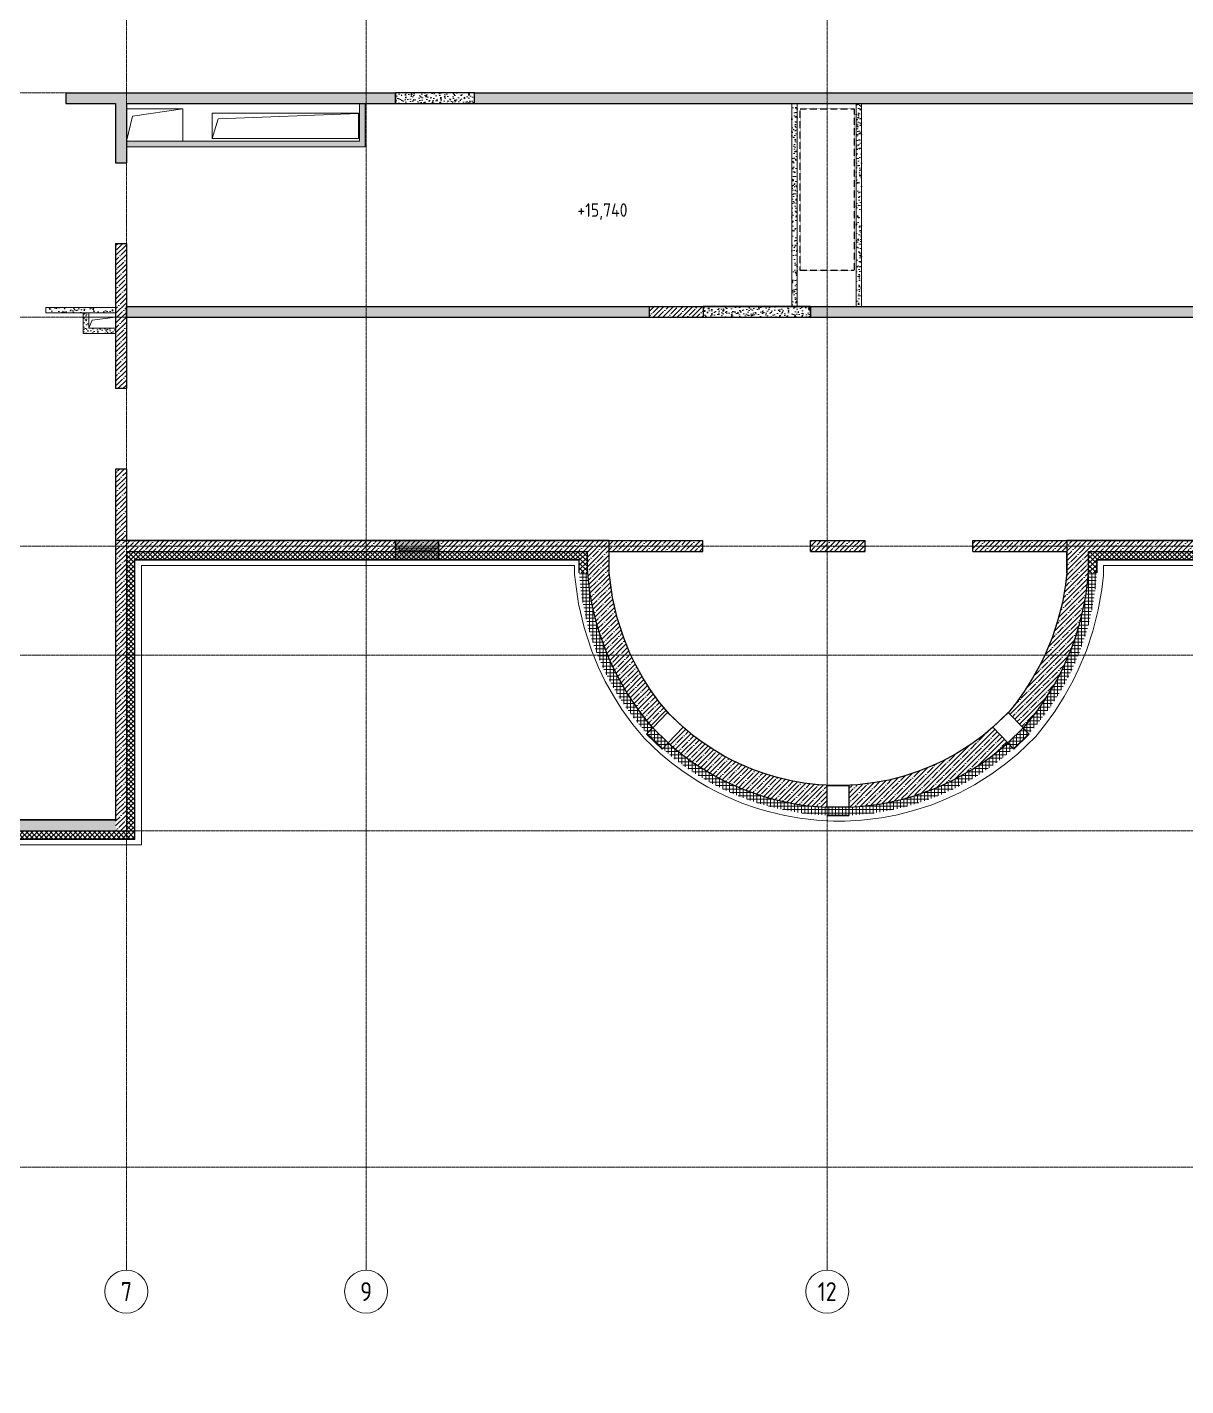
# Model space of a CAD drawing. Header units: millimetres. Extents: x -222892 to 671268, y 0 to 135099.
# Drawn here: x 483769 to 505303, y 51143 to 76385 of the extents above; entities that cross this region are included whole.
import ezdxf
from ezdxf import colors
from ezdxf.entities.mleader import LeaderData, LeaderLine
from ezdxf.enums import TextEntityAlignment as Align
from ezdxf.math import Vec2, Vec3

# ---------------------------------------------------------------- set-up
doc = ezdxf.new("R2010")
doc.units = ezdxf.units.MM
doc.linetypes.add('HIDDEN', pattern=[6, 4, -2])
doc.linetypes.add('осевая', pattern=[2, 1.25, -0.25, 0.25, -0.25])
for name, color, linetype in [('_TEXT', 7, 'Continuous'), ('АР_Сущ Несущая стена', 216, 'Continuous'), ('М_выходы на кровлю', 1, 'Continuous')]:
    doc.layers.add(name, color=color, linetype=linetype)
doc.layers.add('АР_Закладка сущ.проема', color=7, linetype='Continuous', true_color=0xc70000)
for name, color, linetype, lineweight in [('АР_Навесной фасад', 190, 'Continuous', 5), ('АР_Окна БЛОК', 250, 'Continuous', 5), ('АР_Перегородки газоблок', 165, 'Continuous', 5), ('АР_Перегородки газоблок_Штрих', 165, 'Continuous', 5), ('АР_Утеплитель', 154, 'Continuous', 5), ('АР_Штриховка монолит', 250, 'Continuous', 5), ('КР_Оси', 7, 'Continuous', 5), ('М_проемы ОВ', 30, 'Continuous', 5), ('М_проемы ОВ 4-5эт', 172, 'Continuous', 5)]:
    doc.layers.add(name, color=color, linetype=linetype, lineweight=lineweight)
doc.styles.add('ISOCPEUR', font='isocpeur.ttf', dxfattribs={"width": 0.85})
pattern_1 = [(49.99999999999999, (0, 0), (182.184668996004, -15.93908553890309), [19.05, -209.55]), (355, (0, 0), (-35.24342142496934, 191.0568452390351), [15.24, -167.64058417]), (100.4514447, (15.182007, -1.3282535), (146.9412470903533, 175.1177519121951), [16.1900088, -178.0902446]), (46.18420000000001, (0, 50.8), (271.0790408921299, -42.04232793272715), [28.575, -314.325]), (96.63555760999996, (22.5899, 47.2965), (237.404134051503, 247.4261245977215), [24.28502314, -267.13560816]), (351.1841511700001, (0, 50.8), (237.404134064977, 247.4261245855326), [22.85996707, -251.45973192]), (21, (25.4, 38.1), (151.6143912691325, -102.2651981870876), [19.05, -209.55]), (326.0000000000001, (25.4, 38.1), (61.80202834764707, 184.1879661223193), [15.24, -167.64]), (71.45144499999999, (38.0345326, 29.5779001), (213.4164192787161, 81.92276888590524), [16.1900088, -178.0899376]), (37.50000000000001, (0, 0), (3.088603250591817, 84.55503887315311), [0, -165.608, 0, -170.18, 0, -168.275]), (7.499999999999999, (0, 0), (66.81966251030575, 100.1805748181195), [0, -97.02799999999999, 0, -161.798, 0, -64.135]), (327.5, (-56.642, 0), (135.5905951668714, -5.728743992673444), [0, -63.5, 0, -198.12, 0, -262.89]), (317.5, (-82.042, 0), (148.129181386018, 25.42649103333303), [0, -82.55, 0, -131.572, 0, -186.69])]
pattern_2 = [(45, (0, 0), (-44.90128060534577, 44.90128060534577), []), (135, (0, 0), (-44.90128060534577, -44.90128060534576), [])]
pattern_3 = [(45, (0, 0), (-89.80256121069154, 89.80256121069154), []), (45, (89.80260000000001, 0), (-89.80256121069154, 89.80256121069154), [158.75, -31.75, 0, -31.75])]
pattern_4 = [(90, (0, 0), (-63.50000000000001, 0), []), (180, (0, 0), (-7.105427357601002e-15, -63.5), [])]

# ---------------------------------------------------------------- blocks, each defined once
blk = doc.blocks.new('_DotSmall')
at = {"color": 0, "linetype": 'ByBlock', "const_width": 0.5}
blk.add_lwpolyline([(-0.0625, 0, 1), (0.0625, 0, 1)], format="xyb", close=True, dxfattribs=at)
blk = doc.blocks.new('*U4507')
at = {"true_color": 0xffffff}
h = blk.add_hatch(color=7, dxfattribs=at)
h.dxf.hatch_style = 1
h.paths.add_polyline_path([(-800.0000000000007, -139.999999999928), (1.196623421334644e-13, -139.9999999999275), (-1.889459733345445e-13, 220), (-800.0000000000014, 219.9999999999993)])
at = {"lineweight": 30}
for p, q in [((-800.0000000000007, -139.999999999928), (-800.0000000000014, 219.9999999999993)), ((1.196623421334644e-13, -139.9999999999275), (-1.889459733345445e-13, 220))]:
    blk.add_line(p, q, dxfattribs=at)
for p, q in [((-1.889459733345445e-13, 220), (-800.0000000000014, 219.9999999999993)), ((-800.0000000000011, 69.99999999999932), (-6.39948609833192e-14, 70)), ((-800.0000000000009, -6.252776074688882e-13), (0, 0)), ((-730.0000000000009, -5.684341886080801e-13), (-730.0000000000157, 69.99999999999943)), ((-730.0000000000009, 34.99999999999943), (-70.00000000000004, 34.99999999981077)), ((-70.00000000001455, -5.684341886080801e-14), (-70.00000000000003, 69.99999999999994)), ((-800.0000000000007, -139.999999999928), (1.196623421334644e-13, -139.9999999999275)), ((-800.0000000000007, -139.999999999928), (-800.0000000000007, -139.999999999928)), ((-800.0000000000007, -139.999999999928), (-800.0000000000007, -139.999999999928)), ((1.196623421334644e-13, -139.9999999999275), (1.196623421334644e-13, -139.9999999999275)), ((1.196623421334644e-13, -139.9999999999275), (1.196623421334644e-13, -139.9999999999275))]:
    blk.add_line(p, q)
blk = doc.blocks.new('*U5849')
at = {"color": 0, "linetype": 'ByBlock', "lineweight": -2, "ltscale": 10}
blk.add_line((0, 0), (-79501.4456234274, 0), dxfattribs=at)
blk = doc.blocks.new('*U5850')
at = {"color": 0, "linetype": 'ByBlock', "lineweight": -2, "ltscale": 10}
blk.add_line((0, 0), (-79501.4456234274, 7.275957614183426e-12), dxfattribs=at)
blk = doc.blocks.new('*U5851')
at = {"color": 0, "linetype": 'ByBlock', "lineweight": -2, "ltscale": 10}
blk.add_line((0, 0), (-79501.4456234275, 2.91038304567337e-11), dxfattribs=at)
blk = doc.blocks.new('*U5852')
at = {"color": 0, "linetype": 'ByBlock', "lineweight": -2, "ltscale": 10}
blk.add_line((0, 0), (-79501.4456234274, 1.455191522836685e-11), dxfattribs=at)
blk = doc.blocks.new('*U5853')
at = {"color": 0, "linetype": 'ByBlock', "lineweight": -2, "ltscale": 10}
blk.add_line((0, 0), (-79501.4456234275, 1.455191522836685e-11), dxfattribs=at)
blk = doc.blocks.new('*U5854')
at = {"color": 0, "linetype": 'ByBlock', "lineweight": -2, "ltscale": 10}
blk.add_line((0, 0), (-79501.4456234274, 3.63797880709171e-11), dxfattribs=at)
blk = doc.blocks.new('*U5859')
at = {"color": 0, "linetype": 'ByBlock', "lineweight": -2, "ltscale": 10}
blk.add_line((0, 0), (0, -36498.7015037534), dxfattribs=at)
at = {"color": 0, "linetype": 'Continuous', "lineweight": -2}
blk.add_line((0, -36498.7015037534), (0, -36598.7015037534), dxfattribs=at)
blk.add_circle((0, -36998.7015037534), 400, dxfattribs=at)
at = {"color": 0, "linetype": 'Continuous', "lineweight": -2, "style": 'ISOCPEUR', "width": 0.85}
blk.add_text('7', height=350, dxfattribs=at).set_placement((0, -36998.7015037534), align=Align.MIDDLE_CENTER)
blk = doc.blocks.new('*U5860')
at = {"color": 0, "linetype": 'ByBlock', "lineweight": -2, "ltscale": 10}
blk.add_line((0, 0), (0, -36498.7015037534), dxfattribs=at)
at = {"color": 0, "linetype": 'Continuous', "lineweight": -2}
blk.add_line((0, -36498.7015037534), (0, -36598.7015037534), dxfattribs=at)
blk.add_circle((0, -36998.7015037534), 400, dxfattribs=at)
at = {"color": 0, "linetype": 'Continuous', "lineweight": -2, "style": 'ISOCPEUR', "width": 0.85}
blk.add_text('9', height=350, dxfattribs=at).set_placement((0, -36998.7015037534), align=Align.MIDDLE_CENTER)
blk = doc.blocks.new('*U5861')
at = {"color": 0, "linetype": 'ByBlock', "lineweight": -2, "ltscale": 10}
blk.add_line((0, 0), (0, -36498.7015037534), dxfattribs=at)
at = {"color": 0, "linetype": 'Continuous', "lineweight": -2}
blk.add_line((0, -36498.7015037534), (0, -36598.7015037534), dxfattribs=at)
blk.add_circle((0, -36998.7015037534), 400, dxfattribs=at)
at = {"color": 0, "linetype": 'Continuous', "lineweight": -2, "style": 'ISOCPEUR', "width": 0.85}
blk.add_text('12', height=350, dxfattribs=at).set_placement((0, -36998.7015037534), align=Align.MIDDLE_CENTER)
blk = doc.blocks.new('A$C4c190d01')
at = {"layer": 'КР_Оси', "linetype": 'осевая'}
for name, p in [('*U5859', (21120, 34687.42983237159)), ('*U5860', (25575, 34687.42983237158)), ('*U5861', (34145, 34687.42983237158)), ('*U5853', (69712.84336361781, 19959.99999999997)), ('*U5852', (69712.84336361781, 15789.99999999997)), ('*U5851', (69712.84336361781, 11539.99999999996)), ('*U5850', (69712.84336361778, 9509.99999999997)), ('*U5849', (69712.84336361778, 6249.999999999978)), ('*U5854', (69712.84336361778, -2.91038304567337e-11))]:
    blk.add_blockref(name, p, dxfattribs=at)

msp = doc.modelspace()

# ---------------------------------------------------------------- hatches: boundary and pattern name
at = {"layer": 'АР_Перегородки газоблок_Штрих', "ltscale": 100}
h = msp.add_hatch(dxfattribs=at)
h.set_pattern_fill('AR-CONC', color=256)
h.set_pattern_definition(pattern_1)
h.paths.add_polyline_path([(490612.4077246336, 75165.68245751796), (490612.4077227263, 74965.68269551934), (492082.1726475038, 74965.68222118558), (492082.1726494112, 75165.68197841583)])
h = msp.add_hatch(dxfattribs=at)
h.set_pattern_fill('AR-CONC', color=256)
h.set_pattern_definition(pattern_1)
h.paths.add_polyline_path([(490047.7706082917, 74966.01278287901), (489947.7706082917, 74965.3521338259), (489947.7706082917, 74264.473362265), (485612.8254378888, 74264.47339342891), (485612.7731326711, 74164.47336773529), (490047.7706082917, 74164.47337784695)])
h = msp.add_hatch(dxfattribs=at)
h.set_pattern_fill('AR-CONC', color=256)
h.set_pattern_definition(pattern_1)
h.paths.add_polyline_path([(497981.2503499272, 71195.74567801699), (498081.1199452768, 71195.74526900504), (498081.3102282833, 74965.6824553603), (497981.2204107495, 74965.68246134461)])
h = msp.add_hatch(dxfattribs=at)
h.set_pattern_fill('AR-CONC', color=256)
h.set_pattern_definition(pattern_1)
h.paths.add_polyline_path([(499175.2831008627, 71195.74567801699), (499275.1526962123, 71195.74526900504), (499275.3429792189, 74965.6824553603), (499175.253161685, 74965.68246134461)])
h = msp.add_hatch(dxfattribs=at)
h.set_pattern_fill('AR-CONC', color=256)
h.set_pattern_definition(pattern_1)
h.paths.add_polyline_path([(485612.7706092693, 71195.71623380386), (485612.770607362, 70995.71647180524), (495329.7865424827, 70995.68222118275), (495329.7865443901, 71195.681978413)])
h = msp.add_hatch(dxfattribs=at)
h.set_pattern_fill('AR-CONC', color=256)
h.set_pattern_definition(pattern_1)
h.paths.add_polyline_path([(496329.7839960176, 71195.68233934994), (496329.7839941102, 70995.68257735131), (498329.804424632, 70995.68222118374), (498329.8044265394, 71195.681978414)])
h = msp.add_hatch(dxfattribs=at)
h.set_pattern_fill('AR-CONC', color=256)
h.set_pattern_definition(pattern_1)
h.paths.add_polyline_path([(482946.1704300844, 71076.02696175226), (482946.1704300844, 71176.02696175224), (481657.7706082918, 71176.02696175226), (481657.7706082918, 71076.02696175226)])
h.paths.add_polyline_path([(484116.1704300844, 71176.02696175226), (484116.1704300844, 71076.02696175226), (485412.7706082917, 71076.02696175226), (485412.7706082917, 71176.02696175226)])
h = msp.add_hatch(dxfattribs=at)
h.set_pattern_fill('AR-CONC', color=256)
h.set_pattern_definition(pattern_1)
h.paths.add_polyline_path([(485412.8046065797, 70795.36618634385), (484912.7447282243, 70795.3661914), (484912.7751467579, 71095.67370551507), (484812.8014322898, 71095.72110553473), (484812.9167287431, 70691.7966710383), (484812.8131019788, 70695.3507903826), (485412.7706082917, 70695.30015433863)])
at = {"layer": 'АР_Утеплитель', "ltscale": 100}
h = msp.add_hatch(dxfattribs=at)
h.set_pattern_fill('ANSI37', color=256, scale=20)
h.set_pattern_definition(pattern_2)
edge = h.paths.add_edge_path(flags=17)
edge.add_line((511877.7706082917, 63505.80707446408), (512027.7706082918, 63505.80707446408))
edge.add_line((512027.7706082917, 63505.80707446408), (512027.7706082917, 66645.6824583524))
edge.add_line((512027.7706082917, 66645.6824583524), (503492.4680958357, 66645.6824583525))
edge.add_arc((498680.2960039134, 66559.17140651023), 4812.949657368841, -3.734574342377414, 1.0299266463778167, ccw=False)
edge.add_line((503483.0253408406, 66245.68245840044), (503633.4972231984, 66245.68245835783))
edge.add_arc((498843.4707894842, 66542.72627974396), 4799.227882430962, 356.4514619847785, 359.4383564083092)
edge.add_line((503642.4680958359, 66495.68245835246), (511877.7706082916, 66495.68245835246))
edge.add_line((511877.7706082917, 66495.68245835246), (511877.7706082917, 63505.80707446408))
h.paths.add_polyline_path([(515707.7706082919, 61305.68245835236), (515707.7706082919, 61455.68245835247), (512027.7706082917, 61455.68245835246), (512027.7706082917, 63505.80707446407), (511877.7706082917, 63505.80707446408), (511877.7706082917, 61305.68245835234)], flags=17)
h.paths.add_polyline_path([(515707.7706082919, 61455.68245835245), (515707.770608292, 61305.68245835238), (519757.7706082917, 61305.68245835243), (519757.7706082917, 54955.68245835246), (533157.7549225364, 54955.68245835246), (533157.7862940468, 64965.6824583524), (526807.7706082917, 64965.68245835246), (526807.7706082917, 82835.68245835243), (516307.7706082917, 82835.6824583584), (516307.7706082917, 86800.68245835246), (481207.7706082919, 86800.68245835246), (481207.7706082919, 82835.68245835246), (476382.5878309479, 82835.68245835246), (476382.5878309481, 82685.68245835246), (481357.7706082919, 82685.68245835246), (481357.7706082919, 86650.68245835246), (516157.7706082917, 86650.68245835246), (516157.7706082917, 82685.68245835246), (526657.7706082917, 82685.6824583524), (526657.7706082917, 64815.68245835246), (533007.786294047, 64815.6824583524), (533007.7549225364, 55105.68245835246), (519907.7706082917, 55105.6824583524), (519907.7706082917, 61455.68245835246)])
h = msp.add_hatch(dxfattribs=at)
h.set_pattern_fill('ANSI37', color=256, scale=20)
h.set_pattern_definition(pattern_2)
h.paths.add_polyline_path([(485762.7709569404, 63505.6824583524), (485612.7705311168, 63505.6824583524), (485612.7706082917, 61455.67102968278), (481807.77053039, 61455.6878952023), (481807.7706861934, 61305.67702150255), (485762.7710795144, 61305.66015596681)])
h.paths.add_polyline_path([(485612.7706082917, 63505.6824583524), (485762.7708797656, 63505.6824583524), (485762.7706082917, 66495.68245835246), (494030.1580995098, 66495.68245835246), (494030.142605329, 66246.23891457135), (494180.1580995098, 66245.68245835246), (494180.1580995098, 66645.68245835246), (485612.7706082917, 66645.6824583524)])
h = msp.add_hatch(dxfattribs=at)
h.set_pattern_fill('ANSI37', color=256, scale=20, angle=45)
h.set_pattern_definition(pattern_4)
edge = h.paths.add_edge_path()
edge.add_line((494179.9101927113, 66254.58575646888), (494029.9101927113, 66259.07839427091))
edge.add_arc((498839.3441943207, 66516.47172370701), 4816.316719431372, 183.0634572609719, 222.4987796590575)
edge.add_line((495288.3137272079, 63262.69094382787), (495392.5124827767, 63370.59191387872))
edge.add_arc((499176.2136982612, 66658.40654710583), 5012.596128806005, 184.6208246082773, 220.9887280218652, ccw=False)
h = msp.add_hatch(dxfattribs=at)
h.set_pattern_fill('ANSI37', color=256, scale=20, angle=45)
h.set_pattern_definition(pattern_4)
edge = h.paths.add_edge_path()
edge.add_line((503495.6310238721, 66254.58575646888), (503645.6310238721, 66259.07839427091))
edge.add_arc((498836.1970222628, 66516.47172370701), 4816.316719431372, 317.5012203409425, 356.93654273902814, ccw=False)
edge.add_line((502387.2274893756, 63262.69094382787), (502283.0287338066, 63370.59191387872))
edge.add_arc((498499.3275183222, 66658.40654710583), 5012.596128806005, 319.0112719781348, 355.3791753917227)
h = msp.add_hatch(dxfattribs=at)
h.set_pattern_fill('ANSI37', color=256, scale=20, angle=45)
h.set_pattern_definition(pattern_4)
h.paths.add_polyline_path([(495680.5177075405, 63088.34009089887), (495576.297567842, 62980.41692210005), (495288.5616597602, 63258.28025864354), (495392.7389780455, 63366.1590812762)])
h = msp.add_hatch(dxfattribs=at)
h.set_pattern_fill('ANSI37', color=256, scale=20, angle=45)
h.set_pattern_definition(pattern_4)
h.paths.add_polyline_path([(501995.0235090292, 63088.34009089887), (502099.2436487277, 62980.41692210005), (502386.9795568095, 63258.28025864354), (502282.8022385243, 63366.1590812762)])
h = msp.add_hatch(dxfattribs=at)
h.set_pattern_fill('ANSI37', color=256, scale=20, angle=45)
h.set_pattern_definition(pattern_4)
edge = h.paths.add_edge_path()
edge.add_line((495680.4963097107, 63088.31790538073), (495575.9991956844, 62980.6935507846))
edge.add_arc((498838.2798338991, 66646.48352747095), 4907.1876992473, 228.3332935715565, 267.6146480015943)
edge.add_line((498634.0415985435, 61743.54789064448), (498637.7706082849, 61893.50153176855))
edge.add_arc((498838.6351844993, 66647.82235965335), 4758.562084541614, 228.4192419218557, 267.58075807814475, ccw=False)
h = msp.add_hatch(dxfattribs=at)
h.set_pattern_fill('ANSI37', color=256, scale=20, angle=45)
h.set_pattern_definition(pattern_4)
edge = h.paths.add_edge_path()
edge.add_line((501995.0449068727, 63088.31790538073), (502099.542020899, 62980.6935507846))
edge.add_arc((498837.2613826844, 66646.48352747095), 4907.1876992473, 272.3853519984057, 311.6667064284435, ccw=False)
edge.add_line((499041.4996180401, 61743.54789064448), (499037.7706082987, 61893.50153176855))
edge.add_arc((498836.9060320842, 66647.82235965335), 4758.562084541614, 272.4192419218552, 311.5807580781443)
h = msp.add_hatch(dxfattribs=at)
h.set_pattern_fill('ANSI37', color=256, scale=20, angle=45)
h.set_pattern_definition(pattern_4)
h.paths.add_polyline_path([(498637.7706273302, 61893.53235487624), (498637.7705892396, 61743.50153176866), (499037.770572483, 61743.50153176866), (499037.7706082849, 61893.47070866085)])
h = msp.add_hatch(dxfattribs=at)
h.set_pattern_fill('ANSI37', color=256, scale=20, angle=45)
h.set_pattern_definition(pattern_4)
h.paths.add_polyline_path([(498637.7706273302, 61893.53235487624), (498637.7705892396, 61743.50153176866), (499037.770572483, 61743.50153176866), (499037.7706082849, 61893.47070866085)])
at = {"layer": 'АР_Штриховка монолит', "ltscale": 100}
h = msp.add_hatch(dxfattribs=at)
h.set_pattern_fill('ANSI35', color=256, scale=20)
h.set_pattern_definition(pattern_3)
h.paths.add_polyline_path([(482487.7706082918, 74965.68245835246), (482487.7706082917, 75165.68245835243), (481657.7706082919, 75165.68245835243), (481657.7706082917, 86350.68245833593), (515857.7706082917, 86350.6824583607), (515857.7706082917, 86650.68245834422), (481357.7706082919, 86650.68245835246), (481357.7706082919, 82685.68245835234), (481357.7706082919, 82485.68245835243), (481357.7706082919, 75165.68245835246), (481457.7706082919, 75165.68245835243), (481457.7706082921, 74075.6824583524), (481657.7706082917, 74075.6824583524), (481657.7706082917, 74965.68245835246)])
h.paths.add_polyline_path([(484487.7706082917, 75165.6824583524), (484487.7706082917, 74965.68245835246), (485412.7706082917, 74965.68245835246), (485412.7706082917, 73865.6824583524), (485612.7706082917, 73865.6824583524), (485612.7706082917, 74965.68245835246), (490612.4077236798, 74965.68245835246), (490612.4077236801, 75165.68245835243)])
h = msp.add_hatch(dxfattribs=at)
h.set_pattern_fill('ANSI35', color=256, scale=20)
h.set_pattern_definition(pattern_3)
h.paths.add_polyline_path([(510388.3685671721, 75165.68245835214), (492082.1726494112, 75167.0127610442), (492082.1726494112, 74965.68245834802), (510388.3685671721, 74965.68245835214)])
h = msp.add_hatch(dxfattribs=at)
h.set_pattern_fill('ANSI35', color=256, scale=20)
h.set_pattern_definition(pattern_3)
h.paths.add_polyline_path([(481807.7706082917, 61455.68245835244), (481807.7706082917, 61655.68245835262), (481657.7706082917, 61655.68245835263), (481657.7706082917, 72275.68245835237), (481457.770608292, 72275.68245835243), (481457.7706082921, 61655.6824583524), (477517.7706082917, 61655.68245835243), (477517.7706082917, 61455.68245835246)])
h.paths.add_polyline_path([(481807.7706082917, 61655.68245835252), (481807.7706082917, 61455.68245835254), (485412.7706082917, 61455.68245835243), (485412.7706082917, 61655.6824583524)])
h = msp.add_hatch(dxfattribs=at)
h.set_pattern_fill('ANSI35', color=256, scale=20)
h.set_pattern_definition(pattern_3)
h.paths.add_polyline_path([(485612.7706082916, 63505.6824583524), (485412.7706082917, 63505.6824583524), (485412.7706082917, 61455.68245835243), (485612.7706082914, 61455.6824583524)])
h.paths.add_polyline_path([(485612.7706082917, 68170.68245835326), (485412.7706082917, 68170.68245835326), (485412.7706082917, 63505.6824583524), (485612.7706082917, 63505.6824583524)])
h.paths.add_polyline_path([(485412.7706082917, 69670.68245835324), (485612.7706082917, 69670.68245835324), (485612.7706082917, 71195.68245835246), (485612.7706082917, 72365.6824583524), (485412.7706082917, 72365.6824583524)])
h = msp.add_hatch(dxfattribs=at)
h.set_pattern_fill('ANSI35', color=256, scale=20)
h.set_pattern_definition(pattern_3)
h.paths.add_polyline_path([(519907.8673316142, 61655.68245834748), (516057.7706082919, 61655.68245835234), (516057.7706082919, 70355.6824583549), (515857.8673316143, 70355.68245834995), (515857.8673316144, 61655.68245834742), (515707.7706082919, 61655.80707446409), (515707.7706082919, 61455.68245835244), (515707.7706082919, 61655.80707446406), (512227.8673316141, 61655.68245834742), (512227.8431507835, 61805.80707446409), (512227.818969953, 63505.80707446409), (512227.7947891224, 68170.68245835324), (512027.7706082917, 68170.68245835324), (512027.7706082917, 69670.68245835324), (512227.7826987071, 69670.68245835324), (512227.7706082919, 70995.6824583524), (513417.7706082925, 70995.68245835241), (515437.6282323207, 70995.68246002418), (515857.7706082924, 70995.6824583524), (515857.7706082917, 70355.6824583524), (516057.8189699534, 70355.68245835246), (516057.7222466309, 72275.6824583524), (515857.7706082919, 72275.6824583524), (515857.8673316143, 71195.68245834754), (513417.7706082925, 71195.68771091061), (513417.7706082925, 70995.68245835241), (513566.406496795, 70995.67647116423), (513566.406496795, 71195.68710118), (513417.7706082925, 71195.68649144929), (513417.7706082925, 70995.68245835241), (515277.6282153946, 70995.68246029921), (513417.7706082925, 70995.68245835241), (514736.406496795, 70995.67720776673), (514736.406496795, 71195.68111399164), (513417.7706082926, 71195.68771287629), (512227.7706082919, 71195.6824583524), (512027.7706082917, 71195.68245835246), (498329.8044265394, 71195.68245835394), (498329.8044265392, 70995.6824583473), (512027.8673316143, 70995.68245834754), (512027.8673316142, 69670.68245835324), (512027.8673316142, 68170.68245835324), (512027.8673316142, 61805.80707446409), (512227.7706082914, 61805.80707446409), (512027.8673316143, 61805.80707446409), (512027.8673316143, 61455.68245834748), (512377.7706082914, 61455.68245835246), (515707.7706082919, 61455.68245834752), (519907.8673316142, 61455.68245834757)])
h = msp.add_hatch(dxfattribs=at)
h.set_pattern_fill('ANSI35', color=256, scale=20)
h.set_pattern_definition(pattern_3)
h.paths.add_polyline_path([(496329.7839950639, 71195.68245826333), (495329.7691799657, 71195.68245826512), (495329.7691799657, 70995.68245826512), (496329.7839950639, 70995.68245826333)])
h = msp.add_hatch(dxfattribs=at)
h.set_pattern_fill('ANSI35', color=256, scale=20)
h.set_pattern_definition(pattern_3)
h.paths.add_polyline_path([(494180.3822531166, 66245.68245833715), (494582.3390261726, 66245.68245838855), (494582.3390261726, 66645.68245838855), (496325.7881833512, 66645.68245840659), (496325.7881833512, 66845.68245844268), (485612.7706082917, 66845.69557578799), (485612.7706082917, 66645.66934098901), (494180.1580995097, 66645.68245838855)])
h = msp.add_hatch(dxfattribs=at)
h.set_pattern_fill('ANSI35', color=256, scale=20)
h.set_pattern_definition(pattern_3)
h.paths.add_polyline_path([(499344.7910397669, 66845.68245835243), (498325.7881833512, 66845.6824583524), (498325.7881833512, 66645.6824583524), (499344.7910397669, 66645.68245835243)])
h = msp.add_hatch(dxfattribs=at)
h.set_pattern_fill('ANSI35', color=256, scale=20)
h.set_pattern_definition(pattern_3)
h.paths.add_polyline_path([(512027.7706082917, 66845.6824584246), (501344.7910397669, 66845.68245842458), (501344.7910397669, 66645.68245842458), (512027.7706082917, 66645.6824584246)])
h = msp.add_hatch(dxfattribs=at)
h.set_pattern_fill('ANSI35', color=256, scale=20)
h.set_pattern_definition(pattern_3)
h.paths.add_polyline_path([(503492.4680958359, 66645.68245835257), (503092.4680958359, 66645.68245835254), (503092.4680958359, 66245.6824584544), (503492.4680958359, 66245.68245845442)])
h = msp.add_hatch(dxfattribs=at)
h.set_pattern_fill('ANSI35', color=256, scale=20)
h.set_pattern_definition(pattern_3)
edge = h.paths.add_edge_path()
edge.add_line((494986.2583439801, 64715.68245835243), (494555.4204983885, 64715.68245835243))
edge.add_arc((499202.8859504405, 66665.43896505715), 5039.88943960618, 202.7595666823436, 220.8895044978492)
edge.add_line((495392.8636324132, 63366.31552093035), (495394.2708887618, 63367.77277753868))
edge.add_line((495394.2708887618, 63367.77277753868), (495394.2943918041, 63367.75008091457))
edge.add_line((495394.2943918041, 63367.75008091457), (495672.1577399877, 63655.48600105009))
edge.add_arc((499086.7053752345, 66616.51590620827), 4519.605475327593, 204.8709002036675, 220.931198868913, ccw=False)
edge = h.paths.add_edge_path()
edge.add_line((494582.3390261726, 66245.68245835246), (494180.1580995098, 66250.1750961545))
edge.add_arc((499204.1530919374, 66665.66855331826), 5041.146744232185, 184.7277054870464, 202.7564013454941)
edge.add_line((494555.4204983885, 64715.68245835243), (494986.2583439801, 64715.68245835243))
edge.add_arc((499086.7053752347, 66616.51590620818), 4519.605475327607, 184.7064072598825, 204.8709002036662, ccw=False)
h = msp.add_hatch(dxfattribs=at)
h.set_pattern_fill('ANSI35', color=256, scale=20)
h.set_pattern_definition(pattern_3)
edge = h.paths.add_edge_path()
edge.add_line((502689.2828726033, 64715.68245835243), (503120.1207181948, 64715.68245835243))
edge.add_arc((498472.6552661429, 66665.43896505715), 5039.88943960618, 319.11049550215085, 337.2404333176563, ccw=False)
edge.add_line((502282.6775841703, 63366.31552093035), (502281.2703278215, 63367.77277753868))
edge.add_line((502281.2703278215, 63367.77277753868), (502281.2468247793, 63367.75008091457))
edge.add_line((502281.2468247793, 63367.75008091457), (502003.3834765957, 63655.48600105009))
edge.add_arc((498588.8358413488, 66616.51590620827), 4519.605475327593, 319.068801131087, 335.1290997963325)
edge = h.paths.add_edge_path()
edge.add_line((503093.2021904109, 66245.68245835246), (503495.3831170736, 66250.1750961545))
edge.add_arc((498471.3881246461, 66665.66855331826), 5041.146744232185, 337.2435986545059, 355.2722945129536, ccw=False)
edge.add_line((503120.1207181948, 64715.68245835243), (502689.2828726032, 64715.68245835243))
edge.add_arc((498588.8358413488, 66616.51590620818), 4519.605475327607, 335.1290997963339, 355.2935927401175)
h = msp.add_hatch(dxfattribs=at)
h.set_pattern_fill('ANSI35', color=256, scale=20)
h.set_pattern_definition(pattern_3)
edge = h.paths.add_edge_path()
edge.add_line((495960.7322931795, 63377.90114815623), (495680.4963097107, 63088.31790538073))
edge.add_arc((498828.5966723395, 66631.62582495133), 4739.78553376372, 228.3800733112654, 267.6928504076872)
edge.add_line((498637.7896115591, 61895.68245835246), (498637.7896115522, 62295.68245835246))
edge.add_arc((498871.8709986085, 66726.91796066109), 4437.413905946414, 229.0011420350533, 266.97614332599085, ccw=False)
h = msp.add_hatch(dxfattribs=at)
h.set_pattern_fill('ANSI35', color=256, scale=20)
h.set_pattern_definition(pattern_3)
edge = h.paths.add_edge_path()
edge.add_line((501714.8089234039, 63377.90114815623), (501995.0449068727, 63088.31790538073))
edge.add_arc((498846.9445442438, 66631.62582495133), 4739.78553376372, 272.3071495923128, 311.61992668873455, ccw=False)
edge.add_line((499037.7516050245, 61895.68245835246), (499037.7516050314, 62295.68245835246))
edge.add_arc((498803.670217975, 66726.91796066109), 4437.413905946414, 273.0238566740092, 310.9988579649467)

# ---------------------------------------------------------------- linework, layer by layer
at = {"layer": 'АР_Закладка сущ.проема', "ltscale": 100}
for points in [[(492082.1726494112, 75165.68245835243), (490612.4077241568, 75165.68245832306), (490612.407723203, 74965.68245838267), (492082.1726484575, 74965.68245841203)], [(498329.8044265394, 71195.6824583506), (496329.783995541, 71195.68245832153), (496329.7839945872, 70995.68245838114), (498329.8044255856, 70995.6824584102)]]:
    msp.add_lwpolyline(points, close=True, dxfattribs=at)
at = {"layer": 'АР_Навесной фасад', "ltscale": 100}
for p, q in [((485762.7706082917, 66495.68245835246), (494030.1580995098, 66495.68245835246)), ((485762.7706082917, 66495.68245835246), (485762.7706082917, 61759.36239432967)), ((485772.7706082917, 66485.68245835246), (494020.1580995098, 66485.68245835246)), ((485772.7706082917, 66485.68245835243), (485772.7706082917, 61805.6824583524)), ((511877.7706082917, 66495.68245835246), (503642.4680958359, 66495.68245835246)), ((511867.7706082917, 66485.68245835246), (503652.4680958359, 66485.68245835246)), ((495281.6150503018, 63251.08688551014), (495392.7603895752, 63366.18125356435)), ((495680.4963097107, 63088.31790538073), (495569.3509704372, 62973.22353732654)), ((498637.7706082849, 61893.50153176855), (498637.7706082849, 61733.50153176855)), ((485762.7706082917, 61805.6824583524), (485762.7706082917, 61305.68245835234)), ((485772.7706082917, 61805.6824583524), (485772.7706082917, 61295.68245835234)), ((477642.7706082917, 61305.68245835243), (485309.0906723145, 61305.68245835235)), ((477652.7706082919, 61295.68245835246), (485262.7706082917, 61295.68245835235)), ((485262.7706082917, 61305.68245835235), (485762.7706082917, 61305.68245835234)), ((485262.7706082917, 61295.68245835235), (485772.7706082917, 61295.68245835234))]:
    msp.add_line(p, q, dxfattribs=at)
for points in [[(477773.5976487924, 61195.6815386144), (485893.5937869371, 61195.6815386144), (485893.5937869371, 66385.68153861507), (493942.127268584, 66385.6815386149), (493942.127268584, 66216.6221882202), (494016.5283364533, 65672.10628811583), (494118.6404279104, 65233.47548627807), (494263.0211221013, 64792.44933674772), (494390.0118119086, 64485.87643146792), (494513.9383213856, 64230.06520849169), (494663.4092107284, 63961.34296822673), (494823.601163133, 63708.96426600875), (495023.8912390666, 63432.17631828412), (495244.3481883216, 63172.32337288879), (495379.4839218401, 63041.82431369681), (495541.0493393127, 62885.78179141704), (495746.0273996116, 62715.44075522207), (495936.2668988644, 62572.51399791414), (496218.5473751421, 62384.86685680513), (496420.4082586141, 62266.83843193838), (496561.1423505676, 62191.67543963974), (496753.8887021852, 62097.62075559741), (497052.6279293928, 61971.26288306481), (497343.1918973523, 61869.6115660446), (497540.564788771, 61811.58429566918), (497852.057441269, 61737.37984574347), (498130.9814036271, 61688.48081866212), (498441.2070057074, 61652.80826887505), (498755.9641691415, 61636.68440530365), (498963.3976704955, 61636.39174153366), (499276.3167317574, 61652.56742748145), (499647.9079430779, 61697.45798452305), (499944.2796129947, 61753.71966627065), (500244.2075330838, 61829.66324747448), (500567.5501469171, 61934.22808542983), (500835.4511444048, 62039.78036309433), (501094.0539504645, 62158.99722447722), (501376.9763420191, 62310.6252718808), (501699.4775178537, 62513.79100480325), (501953.1398228745, 62699.37582872026), (502177.8485220903, 62885.20396474875), (502512.9640679901, 63208.82128568752), (502678.6886076432, 63413.6158862931), (502865.3007632344, 63670.3603975262), (503044.4798826926, 63951.47857219533), (503206.6006823892, 64245.07205961648), (503303.3266313422, 64443.76163590555), (503455.1245869656, 64806.96387625565), (503574.0104026667, 65161.30682642297), (503675.5836658945, 65558.32405520904), (503742.5695509789, 65935.33970482682), (503774.43726491, 66207.11923440649), (503774.43726491, 66385.68153861465), (511788.593786937, 66385.68153861449)], [(494020.1580995098, 66245.68245835246), (494020.1580995098, 66485.68245835246)], [(494030.1580995098, 66245.68245835246), (494030.1580995098, 66495.68245835246)], [(503642.4680958359, 66245.68245835246), (503642.4680958359, 66495.68245835246)], [(503652.4680958359, 66245.68245835246), (503652.4680958359, 66485.68245835246)], [(495394.2617187304, 63367.76328169317), (495338.6405875424, 63310.16591426068)], [(502281.2794978392, 63367.76328169317), (502393.9261662679, 63251.08688551014)], [(495281.6150503018, 63251.08688551014), (495569.3509704372, 62973.22353732654)], [(495288.5616340064, 63258.28028351352), (495576.2975541419, 62980.41693532995)], [(502386.9795825633, 63258.28028351352), (502099.2436624278, 62980.41693532995)], [(502393.9261662679, 63251.08688551014), (502106.1902461324, 62973.22353732654)], [(495681.9976388659, 63089.89993350957), (495626.3057512987, 63032.20193942393)], [(501993.5435777038, 63089.89993350957), (502106.176269774, 62973.21004051414)], [(498637.7896115521, 61895.68245843133), (498637.7706082849, 61815.49115902068)], [(499037.7896115521, 61895.68245843133), (499037.7896115521, 61733.43007589744)], [(499037.7706082849, 61743.50153176855), (498637.7706082849, 61743.50153176855)], [(499037.7706082849, 61733.50153176855), (498637.7706082849, 61733.50153176855)]]:
    msp.add_lwpolyline(points, dxfattribs=at)
at = {"layer": 'АР_Перегородки газоблок', "ltscale": 100}
for p, q in [((489947.7706082917, 74965.68245835317), (489947.7706082917, 74264.47337784704)), ((490047.7706082917, 74965.6824583532), (490047.7706082917, 74164.47337784695)), ((489947.7706082917, 74264.47337784701), (485612.7706082917, 74264.4733778469)), ((490047.7706082917, 74164.47337784695), (485612.7706082919, 74164.47337784695))]:
    msp.add_line(p, q, dxfattribs=at)
for points in [[(497981.2503499272, 74965.6824583547), (497981.2503499272, 71195.74567801699)], [(498081.2503499272, 74965.6824583547), (498081.2503499272, 71195.74526847096)], [(499175.2831008627, 74965.6824583547), (499175.2831008627, 71195.74567801699)], [(499275.2831008627, 74965.6824583547), (499275.2831008627, 71195.74526847096)], [(484116.1704300844, 71076.02696175226), (484116.1704300844, 71176.03233920991)], [(484116.1704300844, 71176.02696175226), (485412.7706082917, 71176.02696175226)], [(485412.7706082917, 71076.02696175226), (484116.1704300844, 71076.02696175226)], [(484812.8045904979, 71076.02696175226), (484812.8045904979, 70695.32547236061), (485412.7661618979, 70695.32547236061)], [(484912.7706082919, 71076.02696175226), (484912.7661618981, 70795.32374842236), (485412.7661618979, 70795.32374842238)]]:
    msp.add_lwpolyline(points, dxfattribs=at)
at = {"layer": 'АР_Сущ Несущая стена', "ltscale": 100}
for p, q in [((484487.7706082917, 75165.68245835246), (490612.40772368, 75165.68245835243)), ((490612.40772368, 74965.68245835329), (490612.40772368, 75165.68245835243)), ((492082.1726494112, 75165.68245835243), (510388.3685671721, 75165.6824583524)), ((492082.1726494112, 74965.68245835327), (492082.1726494112, 75165.68245835241)), ((484487.7706082917, 74965.68245835246), (485412.7706082917, 74965.68245835256)), ((485412.7706082917, 74965.68245835246), (485412.7706082917, 73865.6824583524)), ((485612.7706082917, 74965.68245835246), (490612.4077236801, 74965.68245835329)), ((485612.7706082917, 74965.68245835246), (485612.7706082917, 73865.6824583524)), ((492082.1726494112, 74965.68245835352), (510388.3685671721, 74965.68245835656)), ((485412.7706082918, 73865.6824583524), (485612.7706082918, 73865.6824583524)), ((485412.7706082917, 72365.6824583524), (485412.7706082917, 69670.68245835324)), ((485412.7706082917, 72365.6824583524), (485612.7706082917, 72365.6824583524)), ((485612.7706082917, 72365.6824583524), (485612.7706082917, 70995.68245835243)), ((485612.7701988606, 70995.73857427495), (485612.7710177228, 71195.68245835528)), ((485612.7710181891, 71195.7963326325), (513566.406496795, 71195.6824583618)), ((495329.78654439, 71195.6824583496), (496329.7839950639, 71195.68245819467)), ((495329.7867550842, 71195.68245826678), (495329.786755084, 70995.68245826683)), ((496329.783995064, 71195.6824583506), (496329.7839950639, 70995.68245835065)), ((498329.8044265394, 71195.6824583506), (498329.8044265392, 70995.68245835065)), ((485612.7701988606, 70995.73857427495), (512027.7706082917, 70995.68245835246)), ((485612.7706082917, 70995.68245835403), (485612.7706082917, 69670.68245835324)), ((495329.7865443897, 70995.68245834966), (496329.7839950639, 70995.68619697512)), ((485412.7706082917, 68170.68245835324), (485412.7706082917, 61798.27112398222)), ((485612.7706082917, 68170.68245835324), (485612.7706082917, 66845.68245835246)), ((485612.7706082917, 66845.68245835246), (496325.7881833512, 66845.68245838855)), ((485612.7706082917, 66645.68245835246), (494180.1580995098, 66645.68245835246)), ((485612.7706082917, 66645.6824583524), (485612.7706082917, 61763.09325319294)), ((494582.3390261726, 66645.68245835246), (496325.7881833512, 66645.68245835246)), ((496325.7881833512, 66645.68245838855), (496325.7881833512, 66845.68245838855)), ((498325.7881833512, 66845.68245835246), (499344.7910397669, 66845.68245835246)), ((498325.7881833512, 66645.68245835246), (498325.7881833512, 66845.68245835246)), ((498325.7881833512, 66645.68245835246), (499344.7910397669, 66645.68245835246)), ((499344.7910397669, 66645.68245835246), (499344.7910397669, 66845.68245835246)), ((501344.7910397669, 66845.68245835246), (512027.7706082917, 66845.68245835246)), ((501344.7910397669, 66645.68245838855), (501344.7910397669, 66845.68245838855)), ((501344.7910397669, 66645.68245835246), (503092.4680958359, 66645.68245835254)), ((503492.4680958359, 66645.68245835257), (512027.7706082914, 66645.68245835295)), ((485270.1819426519, 61655.68245834253), (477292.756705614, 61655.68245834253)), ((481657.7706082917, 61655.6824583524), (485270.1819426619, 61655.6824583524)), ((485262.7706082917, 61655.6824583524), (485412.7706082917, 61655.6824583524)), ((485412.7706082917, 61805.68245835239), (485412.7706082917, 61655.6824583524)), ((477492.7706082917, 61455.68245835246), (485301.4629695941, 61455.68245835246)), ((485262.7706082917, 61455.68245835246), (485612.7706082917, 61455.68245835246))]:
    msp.add_line(p, q, dxfattribs=at)
for points in [[(484487.7706082917, 75165.68245835243), (484487.7706082917, 74965.68245835246)], [(485612.7706082917, 69670.68245835324), (485412.7706082917, 69670.68245835324)], [(485612.7706082917, 68170.68245835324), (485412.7706082917, 68170.68245835324)], [(503093.6140862645, 66845.68245834294), (503093.6140862619, 66245.682458315), (503068.5098233262, 66031.58411458689), (503009.2478453221, 65698.04081502832), (502919.7748188425, 65348.31952130252), (502816.159133471, 65039.48967964623), (502680.8260634918, 64715.68245834256), (502599.7975526854, 64549.23776946969), (502455.9316844798, 64288.70314315143), (502298.7511093842, 64042.09898247731), (502134.0473940751, 63815.49651517645), (502004.5478070804, 63655.4670092704), (501716.8315534165, 63377.62265277783), (501526.8015074268, 63220.47284345179), (501307.4570037457, 63059.9956645918), (501023.965063574, 62881.40453960285), (500778.9258026345, 62750.07939255687), (500555.2944198481, 62646.98448817934), (500324.0004558465, 62555.85528396071), (500040.6507648033, 62464.22364228703), (499780.7783300678, 62398.4223546172), (499525.8452408723, 62350.0271610575), (499199.132275643, 62310.55817859761), (498925.6672327937, 62296.46667077306), (498752.1659646471, 62296.71146023522), (498475.3302139269, 62310.84004564893), (498204.9230806578, 62341.93390721174), (497964.8132935508, 62384.02830054735), (497689.4100280608, 62449.63545904549), (497524.5497777888, 62498.1040721764), (497269.5706296802, 62587.30634457078), (497006.5369859023, 62698.56180955596), (496840.6020240059, 62779.53330541954), (496721.7358925398, 62843.017099573), (496547.2691367398, 62945.02812828003), (496296.6667631443, 63111.61711658155), (496134.5838636127, 63233.38984693516), (495961.0069775534, 63377.63585349657), (495817.1618572552, 63516.56382271503), (495705.5890958218, 63624.3083860055), (495522.8271276852, 63839.73019913958), (495349.2442766465, 64079.61048714315), (495210.0663245257, 64298.88211974614), (495078.9574959042, 64534.59262030297), (494971.5668718761, 64756.27018537595), (494861.6002084845, 65021.74476096088), (494734.0658872874, 65411.31187674323), (494645.474571766, 65791.86308481662), (494583.4850166013, 66245.54337992954), (494583.4850166013, 66845.68245834306), (485412.7706082914, 66845.68245834326), (485412.7706082914, 61798.27112398211)], [(494180.1580995098, 66245.68245835246), (494180.1580995098, 66645.68245835246)], [(494582.3390261726, 66245.68245835246), (494582.3390261726, 66645.68245835246)], [(503092.4680958359, 66245.68245835246), (503092.4680958359, 66645.68245835246)], [(512227.7706082914, 63422.59204435964), (512227.7706082914, 66845.68245834265), (503093.6140862645, 66845.68245834294)], [(503492.4680958359, 66245.68245835246), (503492.4680958359, 66645.68245835246)], [(485412.7706082914, 61805.6824583524), (485412.7706082914, 61655.68245834253), (485262.7706082917, 61655.68245834253)], [(485612.7706082917, 61805.68245835239), (485612.7706082917, 61455.68245835246)]]:
    msp.add_lwpolyline(points, dxfattribs=at)
for points in [[(495959.8936601302, 63377.62265278764), (495672.1577399945, 63655.48600097121), (495394.2943918111, 63367.7500808357), (495682.0303119465, 63089.88673265213)], [(501715.685562988, 63377.62265278764), (502003.4214831234, 63655.48600097121), (502281.2848313071, 63367.7500808357), (501993.5489111714, 63089.88673265213)], [(498637.7896115591, 62295.68245835246), (499037.7896115591, 62295.68245835246), (499037.7896115591, 61895.68245835246), (498637.7896115591, 61895.68245835246)]]:
    msp.add_lwpolyline(points, close=True, dxfattribs=at)
for centre, radius, start, end in [((499200.510783875, 66664.34438916163), 5037.294157884637, 184.6658798688767, 220.9345671456667), ((498620.6833105801, 66598.2093209999), 4884.118685548047, 318.5021308070259, 355.9924058562239), ((498837.7489404637, 66645.62882869139), 4756.196285190111, 228.3312894653081, 267.6687105344614), ((498836.3134846292, 66644.00965096329), 4754.709823924427, 272.3894139134665, 311.6148886781346)]:
    msp.add_arc(centre, radius, start, end, dxfattribs=at)
at = {"layer": 'М_выходы на кровлю', "linetype": 'HIDDEN'}
msp.add_lwpolyline([(499137.8407373807, 71865.68245835249), (498137.7004792026, 71865.68245835249), (498137.7004792026, 74865.68245835249), (499137.8407373807, 74865.68245835249)], close=True, dxfattribs=at)
at = {"layer": 'М_проемы ОВ', "linetype": 'ByBlock'}
msp.add_lwpolyline([(484912.7787265124, 70995.69950293469), (485412.7706082917, 70995.70017948085), (485412.7706082917, 70795.36652714499), (484912.7787265124, 70795.36585059886)], close=True, dxfattribs=at)
at = {"layer": 'М_проемы ОВ 4-5эт'}
for points in [[(485612.4458674341, 74264.14675163022), (485724.365478082, 74731.32956434244), (486662.7705356774, 74865.07815046595)], [(487207.7706082919, 74315.07791810004), (487319.6902189396, 74684.24025807616), (489927.7706082919, 74782.26073081225)], [(484912.7787265124, 70795.32374842236), (484975.4081187848, 70940.7290954185), (485412.7702518775, 70995.68090836953)]]:
    msp.add_lwpolyline(points, dxfattribs=at)
for points in [[(485612.7706809062, 74265.07791809969), (486662.7705356774, 74265.07791809969), (486662.7705356774, 74865.07815046595), (485612.7706809062, 74865.07815046595)], [(487207.7706082919, 74315.07791810004), (489927.7706082919, 74315.07791810004), (489927.7706082918, 74790.07820855755), (487207.7706082918, 74790.07820855755)]]:
    msp.add_lwpolyline(points, close=True, dxfattribs=at)

# ---------------------------------------------------------------- block references
at = {"layer": 'АР_Окна БЛОК', "xscale": -1, "rotation": 180}
msp.add_blockref('*U4507', (491412.7706082917, 66705.68245835246), dxfattribs=at)

# ---------------------------------------------------------------- leaders
at = {"layer": '_TEXT'}
ml = msp.add_multileader_mtext('Standard', dxfattribs=at)
ml.set_content('+13,725', color=256, style='ISOCPEUR')
ml.set_leader_properties(color=256, linetype='Continuous', lineweight=-1)
ml.set_arrow_properties(name='DOTSMALL')
ml.build(insert=Vec2(0, 0))
ml.multileader.update_dxf_attribs({"has_dogleg": 0, "has_text_frame": 1, "text_left_attachment_type": 4, "text_right_attachment_type": 4, "dogleg_length": 0, "arrow_head_size": 180})
ctx = ml.context
ctx.base_point, ctx.char_height, ctx.arrow_head_size, ctx.landing_gap_size, ctx.plane_origin = Vec3(518835.5185827144, 81208.6698806517), 250, 180, 50, Vec3(518586.1525504859, 80547.84782209132)
ctx.left_attachment, ctx.right_attachment, ctx.text_align_type = 4, 4, 1
notes = []
notes.append((ctx, [(0, (0, 0, 0), (0, 0), (1, 0), 1, [])]))
ctx.mtext.insert, ctx.mtext.width, ctx.mtext.alignment, ctx.mtext.line_spacing_style, ctx.mtext.flow_direction = Vec3(519326.4560827144, 81542.00321398502), 852.6970314602484, 2, 2, 5
ml = msp.add_multileader_mtext('Standard', dxfattribs=at)
ml.set_content('+19,400', color=256, style='ISOCPEUR')
ml.set_leader_properties(color=256, linetype='Continuous', lineweight=-1)
ml.set_arrow_properties(name='DOTSMALL')
ml.build(insert=Vec2(0, 0))
ml.multileader.update_dxf_attribs({"has_dogleg": 0, "has_text_frame": 1, "text_left_attachment_type": 4, "text_right_attachment_type": 4, "dogleg_length": 0, "arrow_head_size": 180})
ctx = ml.context
ctx.base_point, ctx.char_height, ctx.arrow_head_size, ctx.landing_gap_size, ctx.plane_origin = Vec3(657324.6994357279, 76516.67349986568), 250, 180, 50, Vec3(657243.3059858787, 74805.98152603739)
ctx.left_attachment, ctx.right_attachment, ctx.text_align_type = 4, 4, 1
notes.append((ctx, [(0, (0, 0, 0), (0, 0), (1, 0), 1, [])]))
ctx.mtext.insert, ctx.mtext.width, ctx.mtext.defined_height, ctx.mtext.alignment, ctx.mtext.line_spacing_style, ctx.mtext.flow_direction = Vec3(657826.2619357279, 76850.006833199), 696.0352958708361, 776.4611150313478, 2, 2, 5
ml = msp.add_multileader_mtext('Standard', dxfattribs=at)
ml.set_content('+19,400', color=256, style='ISOCPEUR')
ml.set_leader_properties(color=256, linetype='Continuous', lineweight=-1)
ml.set_arrow_properties(name='DOTSMALL')
ml.build(insert=Vec2(0, 0))
ml.multileader.update_dxf_attribs({"has_dogleg": 0, "has_text_frame": 1, "text_left_attachment_type": 4, "text_right_attachment_type": 4, "dogleg_length": 0, "arrow_head_size": 180})
ctx = ml.context
ctx.base_point, ctx.char_height, ctx.arrow_head_size, ctx.landing_gap_size, ctx.plane_origin = Vec3(615708.7714356154, 76415.35831665885), 250, 180, 50, Vec3(615451.747135839, 74228.00398392703)
ctx.left_attachment, ctx.right_attachment, ctx.text_align_type = 4, 4, 1
notes.append((ctx, [(0, (0, 0, 0), (0, 0), (1, 0), 1, [])]))
ctx.mtext.insert, ctx.mtext.width, ctx.mtext.defined_height, ctx.mtext.alignment, ctx.mtext.line_spacing_style, ctx.mtext.flow_direction = Vec3(616210.3339356154, 76748.69164999218), 696.0352958708361, 776.4611150313478, 2, 2, 5
ml = msp.add_multileader_mtext('Standard', dxfattribs=at)
ml.set_content('+15,740', color=256, style='ISOCPEUR')
ml.set_leader_properties(color=256, linetype='Continuous', lineweight=-1)
ml.set_arrow_properties(name='DOTSMALL')
ml.build(insert=Vec2(0, 0))
ml.multileader.update_dxf_attribs({"has_dogleg": 0, "has_text_frame": 1, "text_left_attachment_type": 4, "text_right_attachment_type": 4, "dogleg_length": 0, "arrow_head_size": 180})
ctx = ml.context
ctx.base_point, ctx.char_height, ctx.arrow_head_size, ctx.landing_gap_size, ctx.plane_origin = Vec3(516258.0824836508, 75537.41778075634), 250, 180, 50, Vec3(517183.0849262084, 73193.82809900657)
ctx.left_attachment, ctx.right_attachment, ctx.text_align_type = 4, 4, 1
notes.append((ctx, [(0, (0, 0, 0), (0, 0), (1, 0), 1, [])]))
ctx.mtext.insert, ctx.mtext.width, ctx.mtext.alignment, ctx.mtext.line_spacing_style, ctx.mtext.flow_direction = Vec3(516759.6449836508, 75870.75111408967), 852.6970314602484, 2, 2, 5
ml = msp.add_multileader_mtext('Standard', dxfattribs=at)
ml.set_content('+15,740', color=256, style='ISOCPEUR')
ml.set_leader_properties(color=256, linetype='Continuous', lineweight=-1)
ml.set_arrow_properties(name='DOTSMALL')
ml.build(insert=Vec2(0, 0))
ml.multileader.update_dxf_attribs({"has_dogleg": 0, "has_text_frame": 1, "text_left_attachment_type": 4, "text_right_attachment_type": 4, "dogleg_length": 0, "arrow_head_size": 180})
ctx = ml.context
ctx.base_point, ctx.char_height, ctx.arrow_head_size, ctx.landing_gap_size, ctx.plane_origin = Vec3(493958.4318145683, 72779.60956190745), 250, 180, 50, Vec3(494883.4342571259, 70436.01988015768)
ctx.left_attachment, ctx.right_attachment, ctx.text_align_type = 4, 4, 1
notes.append((ctx, [(0, (0, 0, 0), (0, 0), (1, 0), 1, [])]))
ctx.mtext.insert, ctx.mtext.width, ctx.mtext.alignment, ctx.mtext.line_spacing_style, ctx.mtext.flow_direction = Vec3(494459.9943145683, 73112.94289524078), 852.6970314602484, 2, 2, 5
ml = msp.add_multileader_mtext('Standard', dxfattribs=at)
ml.set_content('+15,740', color=256, style='ISOCPEUR')
ml.set_leader_properties(color=256, linetype='Continuous', lineweight=-1)
ml.set_arrow_properties(name='DOTSMALL')
ml.build(insert=Vec2(0, 0))
ml.multileader.update_dxf_attribs({"has_dogleg": 0, "has_text_frame": 1, "text_left_attachment_type": 4, "text_right_attachment_type": 4, "dogleg_length": 0, "arrow_head_size": 180})
ctx = ml.context
ctx.base_point, ctx.char_height, ctx.arrow_head_size, ctx.landing_gap_size, ctx.plane_origin = Vec3(518037.5569315033, 62670.46515081024), 250, 180, 50, Vec3(518962.5593740609, 60326.87546906047)
ctx.left_attachment, ctx.right_attachment, ctx.text_align_type = 4, 4, 1
notes.append((ctx, [(0, (0, 0, 0), (0, 0), (1, 0), 1, [])]))
ctx.mtext.insert, ctx.mtext.width, ctx.mtext.alignment, ctx.mtext.line_spacing_style, ctx.mtext.flow_direction = Vec3(518539.1194315033, 63003.79848414358), 852.6970314602484, 2, 2, 5
for ctx, leaders in notes:
    for number, flags, end, landing, length, lines in leaders:
        leader = LeaderData()
        leader.index, (leader.has_last_leader_line, leader.has_dogleg_vector, leader.attachment_direction) = number, flags
        leader.last_leader_point, leader.dogleg_vector, leader.dogleg_length = Vec3(end), Vec3(landing), length
        for number, points, colour, breaks in lines:
            line = LeaderLine()
            line.index, line.vertices, line.color, line.breaks = number, Vec3.list(points), colors.encode_raw_color(colour), breaks
            leader.lines.append(line)
        ctx.leaders.append(leader)

# ---------------------------------------------------------------- next in the draw order: block references
at = {"layer": 'КР_Оси'}
msp.add_blockref('A$C4c190d01', (464492.7705588582, 55205.68245835246), dxfattribs=at)

doc.saveas('drawing.dxf')
